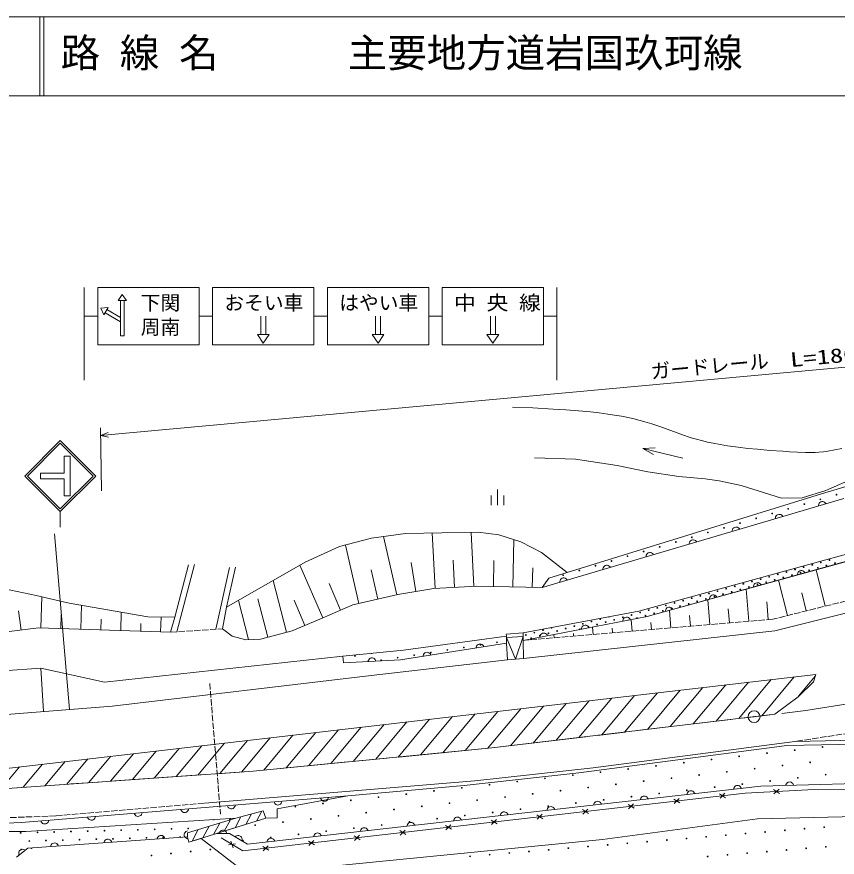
# Model space of a CAD drawing. Units: millimetres, scale not verified. Extents: x -71087 to 568913, y -90349 to 269651.
# Drawn here: x 63751 to 167620, y 163176 to 269651 of the extents above; entities that cross this region are included whole.
import ezdxf
from ezdxf.enums import TextEntityAlignment as Align

# ---------------------------------------------------------------- set-up
doc = ezdxf.new("R2010")
doc.units = ezdxf.units.MM
doc.header["$LTSCALE"] = 1000
doc.linetypes.add('CHAIN', pattern=[18.5, 12, -1.5, 3.5, -1.5])
doc.linetypes.add('USER1', pattern=[1, 0.8, -0.2])
for name, color, linetype, lineweight in [('M-BGD', 7, 'Continuous', 13), ('M-BMK-LINE', 2, 'CHAIN', 13), ('M-BMK-SRVR', 3, 'Continuous', 13), ('M-STR-STRC', 7, 'Continuous', 13), ('M-STR-TXT', 7, 'Continuous', 13), ('M-TTL', 2, 'Continuous', 13), ('M-TTL-LINE', 7, 'Continuous', 13), ('M-TTL-TXT', 7, 'Continuous', 13)]:
    doc.layers.add(name, color=color, linetype=linetype, lineweight=lineweight)
doc.styles.add('ＭＳ ゴシック', font='')
doc.styles.get('ＭＳ ゴシック').set_extended_font_data('MS Gothic')

# ---------------------------------------------------------------- blocks, each defined once
blk = doc.blocks.new('BUHIN1')
at = {"color": 3, "linetype": 'Continuous', "lineweight": 13}
for radius in [750, 22.5]:
    blk.add_circle((0, 0), radius, dxfattribs=at)
blk = doc.blocks.new('BUHIN2')
at = {"color": 7, "linetype": 'Continuous', "lineweight": 13}
blk.add_lwpolyline([(0, 500), (115, 460), (212, 400), (322, 305), (382, 195), (418, 78), (418, -78), (382, -195), (322, -305), (212, -402), (115, -462), (0, -500)], dxfattribs=at)
blk = doc.blocks.new('BUHIN5')
at = {"color": 7, "linetype": 'Continuous', "lineweight": 13}
for p, q in [((-282, 350), (282, -350)), ((-282, -350), (282, 350))]:
    blk.add_line(p, q, dxfattribs=at)
blk = doc.blocks.new('BUHIN7')
at = {"color": 7, "linetype": 'Continuous', "lineweight": 13}
for p, q in [((-800, 205), (-800, -995)), ((0, 1000), (0, -1000)), ((800, 205), (800, -995))]:
    blk.add_line(p, q, dxfattribs=at)
blk = doc.blocks.new('BUHIN8')
at = {"color": 7, "linetype": 'Continuous', "lineweight": 13}
blk.add_lwpolyline([(-288, -1000), (0, 0), (285, -1000)], dxfattribs=at)

msp = doc.modelspace()

# ---------------------------------------------------------------- hatches: boundary and pattern name
at = {"layer": 'M-STR-STRC'}
for points in [[(94209, 229390), (94636, 229390), (95277, 229390), (95705, 229390)], [(108744, 229390), (109171, 229390), (109812, 229390), (110240, 229390)], [(123279, 229390), (123706, 229390), (124348, 229390), (124775, 229390)]]:
    msp.add_hatch(color=256, dxfattribs=at).paths.add_polyline_path(points)

# ---------------------------------------------------------------- linework, layer by layer
at = {"layer": 'M-BGD'}
for p, q in [((165628, 209209), (185467, 215092)), ((166168, 209626), (179902, 215667)), ((148090, 213745), (143020, 214956)), ((129298, 213786), (134484, 213616)), ((134484, 213616), (139783, 212818)), ((139783, 212818), (143659, 212020)), ((143659, 212020), (147591, 211393)), ((147591, 211393), (150896, 211108)), ((150896, 211108), (152662, 210880)), ((152662, 210880), (155455, 210253)), ((155455, 210253), (159102, 209114)), ((131118, 198535), (165628, 209209)), ((159102, 209114), (160584, 208658)), ((160584, 208658), (163205, 208715)), ((163205, 208715), (166168, 209626)), ((168457, 208605), (130251, 197328)), ((142493, 194340), (187980, 206880)), ((188141, 206027), (143563, 193659)), ((104601, 202523), (108678, 203579)), ((108678, 203579), (112973, 204198)), ((111856, 196414), (110164, 203793)), ((112973, 204198), (122145, 204343)), ((116714, 197218), (116339, 204251)), ((121633, 197481), (121268, 204329)), ((122145, 204343), (124766, 204016)), ((124766, 204016), (127569, 203142)), ((126557, 197405), (126683, 203418)), ((100270, 200558), (104601, 202523)), ((107055, 195313), (105357, 202719)), ((127569, 203142), (130189, 201759)), ((159722, 191862), (203848, 202906)), ((130189, 201759), (133438, 199253)), ((83750, 193596), (85485, 200205)), ((84026, 191729), (86267, 200263)), ((90304, 194836), (100270, 200558)), ((114283, 196830), (113664, 200514)), ((119174, 197349), (118988, 200820)), ((124095, 197457), (124164, 200769)), ((143563, 193659), (168957, 200704)), ((88935, 192056), (90665, 199867)), ((90304, 194836), (91432, 199929)), ((102490, 193492), (99593, 200169)), ((109455, 195863), (108599, 199600)), ((129019, 197354), (129071, 199838)), ((133438, 199253), (131118, 198535)), ((166110, 194986), (164957, 199595)), ((97917, 191679), (96193, 198217)), ((130251, 197328), (131118, 198535)), ((131118, 198535), (130251, 197328)), ((161311, 193787), (160190, 198272)), ((59605, 197701), (66201, 196319)), ((104750, 194472), (103278, 197864)), ((116540, 197209), (111990, 196445)), ((122000, 197500), (116540, 197209)), ((130251, 197328), (122000, 197500)), ((156433, 193069), (156089, 197134)), ((66201, 196319), (70387, 195371)), ((66794, 192226), (66926, 196155)), ((95535, 191052), (94251, 195923)), ((111990, 196445), (106275, 195134)), ((163710, 194386), (163142, 196660)), ((70387, 195371), (80344, 193619)), ((71849, 192057), (71951, 195096)), ((93106, 190745), (91800, 195695)), ((100219, 192539), (98870, 195759)), ((106275, 195134), (102417, 193460)), ((151504, 192652), (151239, 195789)), ((158897, 193277), (158705, 195542)), ((64283, 191958), (63972, 194404)), ((69322, 192142), (69380, 193864)), ((76905, 191888), (76983, 194210)), ((89787, 192113), (90304, 194836)), ((127845, 191589), (142493, 194340)), ((146576, 192236), (146389, 194443)), ((153969, 192861), (153816, 194661)), ((74377, 191972), (74422, 193313)), ((79432, 191803), (79465, 192785)), ((80344, 193619), (83750, 193596)), ((81960, 191718), (82023, 193607)), ((83750, 193596), (83224, 191676)), ((102417, 193460), (98595, 191858)), ((143563, 193659), (127845, 190643)), ((127845, 190643), (143563, 193659)), ((141648, 191819), (141525, 193268)), ((144112, 192027), (144038, 192899)), ((149040, 192444), (148927, 193780)), ((66480, 192237), (35901, 188353)), ((83224, 191676), (66480, 192237)), ((91024, 191167), (89787, 192113)), ((98595, 191858), (94591, 190803)), ((127901, 188352), (159722, 191862)), ((136719, 191402), (136641, 192331)), ((139183, 191611), (139133, 192205)), ((92735, 190730), (91024, 191167)), ((94591, 190803), (92735, 190730)), ((112727, 189398), (125758, 191185)), ((127845, 191589), (125717, 191439)), ((125717, 191439), (125758, 191185)), ((125758, 191185), (125758, 190281)), ((125758, 191185), (125758, 190281)), ((125758, 191003), (127845, 191133)), ((126889, 188275), (125758, 191003)), ((127845, 191133), (126889, 188275)), ((127845, 190643), (127845, 191589)), ((127845, 190643), (127845, 191589)), ((128094, 190673), (127845, 190643)), ((127901, 188352), (127845, 190643)), ((129327, 190777), (129320, 190851)), ((131791, 190985), (131756, 191394)), ((134255, 191194), (134227, 191528)), ((125758, 190281), (112324, 188190)), ((125758, 190281), (125877, 188197)), ((74848, 185338), (105010, 188660)), ((105010, 188660), (112727, 189398)), ((105110, 187821), (105010, 188660)), ((112324, 188190), (105110, 187821)), ((108615, 186207), (125877, 188197)), ((125877, 188197), (127901, 188352)), ((57362, 173830), (164911, 186333)), ((62036, 186779), (66787, 187116)), ((66787, 187116), (74848, 185338)), ((67127, 181627), (66787, 187116)), ((164911, 186333), (164636, 185385)), ((75843, 182311), (108615, 186207)), ((152278, 180404), (156398, 185343)), ((155170, 180749), (159282, 185678)), ((158063, 181095), (162166, 186013)), ((164636, 185385), (162671, 183513)), ((162739, 183579), (164844, 186101)), ((143600, 179369), (147745, 184337)), ((146493, 179714), (150629, 184672)), ((149385, 180059), (153513, 185008)), ((134923, 178333), (139092, 183331)), ((137815, 178678), (141976, 183666)), ((140708, 179024), (144860, 184002)), ((162671, 183513), (159736, 181294)), ((60666, 181121), (75843, 182311)), ((126245, 177298), (130439, 182325)), ((129138, 177643), (133323, 182661)), ((132030, 177988), (136208, 182996)), ((117693, 176412), (121786, 181319)), ((120528, 176689), (124671, 181655)), ((123363, 176965), (127555, 181990)), ((159736, 181294), (123878, 177015)), ((106352, 175307), (110249, 179978)), ((109187, 175583), (113134, 180314)), ((112022, 175859), (116018, 180649)), ((114858, 176136), (118902, 180984)), ((97847, 174478), (101597, 178972)), ((100682, 174754), (104481, 179308)), ((103517, 175030), (107365, 179643)), ((89447, 173775), (92944, 177967)), ((92213, 173969), (95828, 178302)), ((95012, 174201), (98712, 178637)), ((136742, 174485), (162273, 177834)), ((161265, 177334), (189342, 177859)), ((162273, 177834), (189233, 178386)), ((81148, 173193), (84291, 176961)), ((83914, 173387), (87175, 177296)), ((86680, 173581), (90060, 177631)), ((134896, 173853), (161265, 177334)), ((72848, 172611), (75638, 175955)), ((75615, 172805), (78522, 176290)), ((78381, 172999), (81407, 176625)), ((64549, 172029), (66985, 174949)), ((67316, 172223), (69870, 175284)), ((70082, 172417), (72754, 175620)), ((61783, 171835), (64101, 174614)), ((120382, 172244), (134896, 173853)), ((121733, 172863), (136742, 174485)), ((87539, 170024), (121733, 172863)), ((172562, 172605), (157949, 172178)), ((157949, 172178), (92954, 164813)), ((105670, 170930), (120382, 172244)), ((155990, 171287), (163885, 171707)), ((163885, 171707), (172233, 171804)), ((64349, 167568), (105670, 170930)), ((92373, 163968), (155990, 171287)), ((96705, 169321), (105670, 170930)), ((96705, 168172), (96705, 169321)), ((91383, 166898), (92131, 168299)), ((91484, 168123), (94946, 169065)), ((92744, 167324), (93457, 168660)), ((94105, 167750), (94784, 169021)), ((94946, 169065), (95276, 168116)), ((170222, 168340), (157523, 168053)), ((36789, 166542), (64349, 167568)), ((64877, 166410), (91484, 168123)), ((91484, 168123), (85378, 166268)), ((85378, 166268), (91484, 168123)), ((95276, 168116), (85522, 165065)), ((88660, 166046), (89437, 167501)), ((89039, 166165), (95276, 168116)), ((90021, 166472), (90790, 167912)), ((95276, 168116), (96705, 168172)), ((157523, 168053), (137909, 165412)), ((36789, 166542), (64877, 166410)), ((85378, 166268), (85378, 165754)), ((85378, 165754), (85378, 166268)), ((85938, 165195), (86731, 166679)), ((87299, 165621), (88084, 167090)), ((90678, 166174), (89039, 166165)), ((92954, 164813), (90678, 166174)), ((85378, 165754), (65157, 164313)), ((85378, 165754), (65157, 164313)), ((85522, 165065), (85378, 165754)), ((85522, 165065), (85378, 165754)), ((87079, 165552), (85522, 165065)), ((92988, 160965), (87079, 165552)), ((89635, 165618), (92373, 163968)), ((137909, 165412), (92988, 160965)), ((65157, 164313), (63717, 163181)), ((65157, 164313), (63717, 163181))]:
    msp.add_line(p, q, dxfattribs=at)
at = {"layer": 'M-BGD', "linetype": 'USER1'}
for p, q in [((169750, 195896), (159468, 193326)), ((159468, 193326), (128094, 190673)), ((83224, 191676), (89787, 192113)), ((217640, 186373), (162273, 177834)), ((88176, 185201), (89538, 168631)), ((68727, 168416), (87539, 170024)), ((-6039, 165576), (68727, 168416))]:
    msp.add_line(p, q, dxfattribs=at)
at = {"layer": 'M-BGD', "linetype": 'CHAIN'}
for p, q in [((93687, 174072), (123878, 177015)), ((57136, 171509), (93687, 174072))]:
    msp.add_line(p, q, dxfattribs=at)
at = {"layer": 'M-BGD'}
for points in [[(126505, 220212), (129080, 220093), (131664, 219954), (133259, 219849), (134854, 219725), (136378, 219582), (137472, 219462), (138564, 219323), (139434, 219193), (140300, 219044), (141735, 218742), (142490, 218552), (143249, 218339), (144147, 218065), (145040, 217771), (147040, 217061), (148016, 216706), (148998, 216371), (149140, 216326), (149790, 216130), (150446, 215954), (151185, 215778), (151928, 215621), (152815, 215457), (153715, 215311), (155075, 215118), (156297, 214975), (157519, 214851), (159112, 214715), (160718, 214598), (161588, 214540), (162590, 214482), (163601, 214445), (164211, 214441), (164829, 214457), (165316, 214488), (165881, 214548), (166443, 214628), (167319, 214782), (168193, 214957)], [(144379, 214188), (143020, 214956), (144578, 215023)]]:
    msp.add_lwpolyline(points, dxfattribs=at)
for centre in [(167526, 209112), (163456, 207911), (165491, 208512), (159387, 206710), (161422, 207311), (155318, 205509), (157353, 206110), (153284, 204909), (149215, 203708), (151249, 204308), (145146, 202507), (147180, 203107), (141076, 201306), (143111, 201906), (139042, 200705), (164466, 200218), (165556, 200520), (166253, 200126), (166647, 200822), (167343, 200429), (134973, 199504), (137007, 200104), (161196, 199310), (162286, 199613), (162982, 199219), (163376, 199915), (164072, 199521), (165162, 199824), (132938, 198903), (156835, 198100), (157925, 198403), (158621, 198009), (159015, 198705), (159711, 198311), (160105, 199008), (160802, 198614), (161892, 198916), (153564, 197193), (154654, 197495), (155351, 197102), (155745, 197798), (156441, 197404), (157531, 197706), (149203, 195983), (150294, 196286), (150990, 195892), (151384, 196588), (152080, 196194), (152474, 196891), (153170, 196497), (154261, 196799), (145933, 195076), (147023, 195378), (147719, 194984), (148113, 195681), (148810, 195287), (149900, 195589), (141572, 193866), (142662, 194168), (143359, 193775), (143752, 194471), (144449, 194077), (144843, 194773), (145539, 194379), (146629, 194682), (135425, 192748), (136515, 193050), (138302, 192959), (139392, 193261), (140482, 193563), (142268, 193472), (129278, 191629), (130368, 191932), (132154, 191840), (133244, 192143), (134335, 192445), (136121, 192354), (137211, 192656), (128187, 191327), (128884, 190933), (129974, 191235), (131064, 191538), (120356, 189745), (122452, 190068), (124549, 190392), (106567, 188688), (111970, 188450), (114066, 188773), (116163, 189097), (118259, 189421), (109874, 188126), (162244, 176744), (165757, 177142), (155218, 175948), (158731, 176346), (144679, 174754), (148192, 175152), (151705, 175550), (160687, 174789), (164200, 175187), (134140, 173559), (137653, 173957), (141166, 174356), (150148, 173594), (153661, 173992), (157174, 174390), (166155, 173629), (127114, 172763), (130627, 173161), (143121, 172798), (146635, 173196), (159129, 172833), (162642, 173231), (116575, 171569), (120088, 171967), (123601, 172365), (132582, 171604), (136095, 172002), (139608, 172400), (148590, 171639), (152103, 172037), (155616, 172435), (106035, 170375), (109548, 170773), (113061, 171171), (122043, 170410), (125556, 170808), (129069, 171206), (138051, 170444), (141564, 170843), (145077, 171241), (99009, 169578), (102522, 169977), (115017, 169613), (118530, 170011), (127512, 169250), (131025, 169648), (134538, 170046), (104478, 168419), (107991, 168817), (111504, 169215), (120486, 168454), (123999, 168852), (90722, 168016), (93939, 167225), (97452, 167623), (100965, 168021), (109947, 167260), (113460, 167658), (116973, 168056), (64242, 166263), (66362, 166319), (68483, 166374), (70604, 166429), (72724, 166485), (74845, 166540), (76965, 166596), (79086, 166651), (81207, 166707), (83327, 166762), (85448, 166818), (99407, 166065), (102920, 166463), (106433, 166862), (156005, 166168), (158497, 166374), (160988, 166580), (163480, 166786), (165971, 166991), (65330, 165231), (67450, 165286), (69571, 165341), (71692, 165397), (73812, 165452), (75933, 165508), (78053, 165563), (80174, 165619), (82295, 165674), (92381, 165269), (95894, 165667), (143548, 165140), (146039, 165346), (148531, 165551), (151022, 165757), (153514, 165963), (64297, 164143), (88251, 164155), (131090, 164111), (133582, 164317), (136073, 164523), (138565, 164728), (141056, 164934), (161194, 164088), (163686, 164294), (166177, 164500), (80791, 163379), (83278, 163638), (85764, 163896), (121124, 163288), (123616, 163494), (126107, 163700), (128599, 163906), (151228, 163266), (153720, 163471), (156211, 163677), (158703, 163883)]:
    msp.add_circle(centre, 50, dxfattribs=at)
for centre, start, end in [((130904, 198303), 284.75511, 3.8306), ((137605, 193352), 102.86471, 98.83339), ((138695, 193655), 247.74508, 313.95302), ((141178, 193170), 45.96569, 155.88838), ((131458, 192234), 200.81932, 0.87877), ((135031, 192051), 320.70989, 241.14418), ((108663, 189012), 188.88442, 2.04342), ((88601, 167961), 212.3167, 335.04784), ((84415, 165730), 301.74857, 246.40198), ((65613, 164313), 143.66661, 44.48394), ((68100, 164572), 262.29246, 285.8581)]:
    msp.add_arc(centre, 50, start, end, dxfattribs=at)
at = {"layer": 'M-BMK-LINE'}
for p, q in [((163656, 181762), (213681, 189833)), ((123878, 177015), (163656, 181762))]:
    msp.add_line(p, q, dxfattribs=at)
at = {"layer": 'M-BMK-LINE', "linetype": 'Continuous'}
for p, q in [((123878, 177015), (93687, 174072)), ((93687, 174072), (57136, 171509))]:
    msp.add_line(p, q, dxfattribs=at)
at = {"layer": 'M-STR-STRC'}
for p, q in [((72294, 235368), (72294, 223615)), ((86829, 235368), (74004, 235368)), ((74004, 235368), (74004, 228083)), ((86829, 235368), (86829, 228083)), ((88539, 235368), (88539, 228083)), ((101364, 235368), (88539, 235368)), ((101364, 235368), (101364, 228083)), ((103074, 235368), (103074, 228083)), ((115899, 235368), (103074, 235368)), ((115899, 235368), (115899, 228083)), ((117609, 235368), (117609, 228083)), ((130434, 235368), (117609, 235368)), ((130434, 235368), (130434, 228083)), ((132144, 235368), (132144, 223615)), ((76565, 233708), (77103, 234477)), ((77103, 234477), (77642, 233708)), ((77642, 233708), (76565, 233708)), ((76872, 233708), (76872, 229245)), ((77334, 233708), (77334, 229245)), ((74376, 232732), (75312, 232814)), ((74773, 231881), (74376, 232732)), ((75312, 232814), (74773, 231881)), ((74927, 232147), (76872, 231024)), ((75158, 232547), (76872, 231557)), ((94636, 232911), (94636, 232921)), ((95278, 232911), (95278, 232921)), ((109171, 232911), (109171, 232921)), ((109813, 232911), (109813, 232921)), ((123706, 232911), (123706, 232921)), ((124348, 232911), (124348, 232921)), ((74004, 231726), (72294, 231726)), ((86829, 231726), (88539, 231726)), ((94636, 231698), (94636, 231725)), ((94636, 229390), (94636, 231698)), ((95278, 231698), (95278, 231725)), ((95278, 229390), (95278, 231698)), ((101364, 231726), (103074, 231726)), ((109171, 231698), (109171, 231725)), ((109171, 229390), (109171, 231698)), ((109813, 231698), (109813, 231725)), ((109813, 229390), (109813, 231698)), ((115899, 231726), (117609, 231726)), ((123706, 231698), (123706, 231725)), ((123706, 229390), (123706, 231698)), ((124348, 231698), (124348, 231725)), ((124348, 229390), (124348, 231698)), ((130434, 231726), (132144, 231726)), ((76872, 229245), (77334, 229245)), ((94957, 228321), (94209, 229390)), ((94209, 229390), (95705, 229390)), ((95705, 229390), (94957, 228321)), ((109492, 228321), (108744, 229390)), ((108744, 229390), (110240, 229390)), ((110240, 229390), (109492, 228321)), ((124027, 228321), (123279, 229390)), ((123279, 229390), (124775, 229390)), ((124775, 229390), (124027, 228321)), ((86829, 228083), (74004, 228083)), ((101364, 228083), (88539, 228083)), ((115899, 228083), (103074, 228083)), ((130434, 228083), (117609, 228083)), ((64758, 211472), (69258, 215972)), ((65112, 211472), (69258, 215619)), ((73759, 211472), (69258, 215972)), ((73405, 211472), (69258, 215619)), ((70508, 213972), (69758, 213972)), ((69758, 211847), (69758, 213972)), ((70508, 208972), (70508, 213972)), ((64758, 211472), (69258, 206972)), ((65112, 211472), (69258, 207325)), ((66758, 211097), (66758, 211847)), ((69758, 211847), (66758, 211847)), ((69758, 211097), (66758, 211097)), ((69258, 207325), (73405, 211472)), ((69259, 206972), (73759, 211472)), ((69758, 208972), (69758, 211097)), ((70508, 208972), (69758, 208972)), ((69258, 206972), (69258, 204972)), ((70430, 181886), (68509, 204131))]:
    msp.add_line(p, q, dxfattribs=at)
at = {"layer": 'M-STR-TXT'}
for p, q in [((247799, 232543), (74344, 216595)), ((74326, 217594), (74474, 209596))]:
    msp.add_line(p, q, dxfattribs=at)
at = {"layer": 'M-TTL'}
msp.add_line((568913, 269651), (-71087, 269651), dxfattribs=at)
at = {"layer": 'M-TTL-LINE'}
for p, q in [((66663, 269651), (66663, 259651)), ((67163, 269651), (67163, 259651)), ((-71087, 259651), (568913, 259651))]:
    msp.add_line(p, q, dxfattribs=at)

# ---------------------------------------------------------------- block references
at = {"layer": 'M-BGD'}
msp.add_blockref('BUHIN7', (124600, 208782), dxfattribs=at)
for name, p, rotation in [('BUHIN2', (165728, 207800), 106.44464), ('BUHIN2', (160270, 206189), 106.44464), ('BUHIN2', (154812, 204578), 106.44464), ('BUHIN2', (149354, 202967), 106.44464), ('BUHIN2', (143896, 201356), 106.44464), ('BUHIN2', (138438, 199745), 106.44464), ('BUHIN2', (163066, 199070), 105.50587), ('BUHIN2', (132980, 198134), 106.44464), ('BUHIN2', (157493, 197524), 105.50587), ('BUHIN2', (151921, 195978), 105.50587), ('BUHIN2', (146349, 194432), 105.50587), ('BUHIN2', (140943, 193156), 100.86252), ('BUHIN2', (135704, 192151), 100.86252), ('BUHIN2', (130465, 191146), 100.86252), ('BUHIN2', (122400, 189758), 98.84596), ('BUHIN2', (115683, 188713), 98.84596), ('BUHIN2', (108717, 188005), 92.92886), ('BUHIN2', (161602, 172285), 91.67333), ('BUHIN2', (149086, 171174), 96.46506), ('BUHIN2', (154994, 171843), 96.46506), ('BUHIN5', (159938, 171497), 273.04976), ('BUHIN2', (102718, 170690), 274.65147), ('BUHIN2', (143177, 170504), 96.46506), ('BUHIN5', (147315, 170289), 276.56247), ('BUHIN5', (153099, 170954), 276.56247), ('BUHIN2', (90912, 169730), 274.65147), ('BUHIN2', (96815, 170210), 274.65147), ('BUHIN2', (131360, 169165), 96.46506), ('BUHIN2', (137269, 169835), 96.46506), ('BUHIN5', (141532, 169623), 276.56247), ('BUHIN2', (73203, 168289), 274.65147), ('BUHIN2', (79106, 168769), 274.65147), ('BUHIN2', (85009, 169249), 274.65147), ('BUHIN2', (119543, 167826), 96.46506), ('BUHIN2', (125451, 168496), 96.46506), ('BUHIN5', (129965, 168293), 276.56247), ('BUHIN5', (135749, 168958), 276.56247), ('BUHIN2', (67300, 167808), 274.65147), ('BUHIN2', (113634, 167156), 96.46506), ('BUHIN5', (118398, 166962), 276.56247), ('BUHIN5', (124182, 167627), 276.56247), ('BUHIN2', (85378, 166011), 180), ('BUHIN2', (89859, 166170), 90.31189), ('BUHIN2', (91816, 165494), 59.12792), ('BUHIN2', (101817, 165817), 96.46506), ('BUHIN2', (107726, 166487), 96.46506), ('BUHIN5', (112615, 166297), 276.56247), ('BUHIN2', (75267, 165033), 94.07526), ('BUHIN2', (82008, 165514), 94.07526), ('BUHIN5', (91004, 164793), 238.92834), ('BUHIN2', (95908, 165148), 96.46506), ('BUHIN5', (101048, 164966), 276.56247), ('BUHIN5', (106832, 165631), 276.56247), ('BUHIN2', (64437, 163747), 128.15723), ('BUHIN2', (68527, 164553), 94.07526), ('BUHIN5', (95265, 164301), 276.56247)]:
    msp.add_blockref(name, p, dxfattribs=dict(at, rotation=rotation))
at = {"layer": 'M-BMK-SRVR'}
msp.add_blockref('BUHIN1', (157098, 180979), dxfattribs=at)
at = {"layer": 'M-STR-TXT', "rotation": 95.25337}
msp.add_blockref('BUHIN8', (74344, 216595), dxfattribs=at)

# ---------------------------------------------------------------- texts
at = {"layer": 'M-STR-STRC', "style": 'ＭＳ ゴシック'}
for s, p in [('下関', (79439, 231957)), ('おそい車', (90035, 231957)), ('はやい車', (104570, 231957)), ('周南', (79439, 228873))]:
    msp.add_text(s, height=1833, dxfattribs=at).set_placement(p, align=Align.BOTTOM_LEFT)
at = {"layer": 'M-STR-STRC', "style": 'ＭＳ ゴシック', "width": 1.1}
msp.add_text('中 央 線', height=1833, dxfattribs=at).set_placement((119105, 231957), align=Align.BOTTOM_LEFT)
at = {"layer": 'M-STR-TXT', "style": 'ＭＳ ゴシック', "width": 1.35}
msp.add_text('L=180.0', height=1833, rotation=5.3, dxfattribs=at).set_placement((161792, 224724), align=Align.BOTTOM_LEFT)
at = {"layer": 'M-STR-TXT', "style": 'ＭＳ ゴシック'}
msp.add_text('ガードレール', height=1833, rotation=5.3, dxfattribs=at).set_placement((144147, 223237), align=Align.BOTTOM_LEFT)
at = {"layer": 'M-TTL-TXT', "style": 'ＭＳ ゴシック'}
for s, p in [('路 線 名', (69292, 262151)), ('主要地方道岩国玖珂線', (105647, 262151))]:
    msp.add_text(s, height=3666, dxfattribs=at).set_placement(p, align=Align.BOTTOM_LEFT)

doc.saveas('drawing.dxf')
